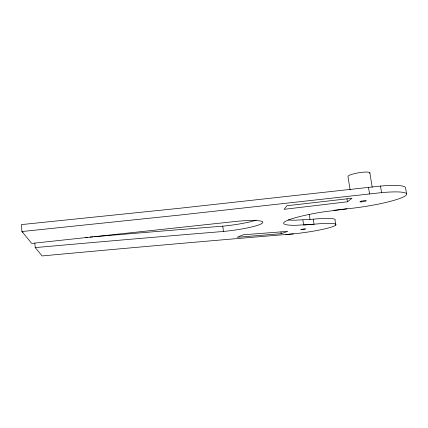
<?xml version="1.0" encoding="UTF-8"?>
<svg xmlns="http://www.w3.org/2000/svg" width="428" height="428" viewBox="0 0 428 428"><rect width="100%" height="100%" fill="white"/><g stroke="black" fill="none" stroke-linecap="round" stroke-linejoin="round"><path stroke-width="0.64" d="M347.45 201.781L351.987 198.255L286.894 205.745L284.139 209.324L347.45 201.781L346.964 198.662M281.196 233.677L287.734 231.361L243.345 234.779L237.144 237.278L281.196 233.677L280.955 231.923M333.781 210.33L346.953 208.816A43.378 5.874 -8.9 0 0 402.994 197.148A43.378 5.874 -8.9 0 0 381.557 192.627L180.028 215.033L21.93 231.532L21.4 224.598L179.257 208.308L380.476 186.068A43.314 6.27 -9 0 1 405.525 187.651L406.6 193.921M346.953 208.816L321.407 212.176A46.727 5.66 -8.3 0 0 286.134 221.009A46.727 5.66 -8.3 0 0 295.443 225.326L314.034 224.219A32.849 3.574 -7.9 0 1 334.284 226.016A32.849 3.574 -7.9 0 1 293.389 233.881L285.786 234.512M293.389 233.881L261.412 236.534A1164.545 36.733 -6 0 0 42.094 255.933L35.208 247.598L34.855 243.12M23.026 232.217L21.93 231.532L31.758 243.425L236.952 221.319A33.207 4.296 -7.2 0 1 262.129 223.314A33.207 4.296 -7.2 0 1 223.432 231.462L204.129 233.046A1268.073 42.003 -5.9 0 0 35.208 247.598M256.158 220.147A33.159 4.585 -7.2 0 1 222.769 226.171L203.487 227.701A1266.714 44.865 -5.8 0 0 94.01 236.743M335.761 225.075L335.028 220.276A32.812 3.815 -7.9 0 0 313.291 219.19L294.715 220.217A46.663 6.04 -8.4 0 1 288.178 219.917M380.476 186.068L381.557 192.627M369.856 172.757L372.221 187.271M368.513 187.427L369.578 193.991M350.093 189.797L348.039 176.737A11.128 1.947 -9.5 0 1 359.103 172.714A11.128 1.947 -9.5 0 1 369.765 173.286M313.291 219.19L314.034 224.219L303.629 225.037L302.896 219.976M309.251 214.193L310.027 219.484M222.769 226.171L223.432 231.462M85.333 237.481A1266.714 44.865 -5.8 0 1 87.339 237.31M90.014 237.085A1266.714 44.865 -5.8 0 1 92.678 236.855M300.879 229.526C304.426 230.194 309.332 227.562 300.879 229.526M361.109 201.904A3.247 0.439 -8.9 0 0 366.298 200.828A3.247 0.439 -8.9 0 0 361.986 201.01A3.247 0.439 -8.9 0 0 361.109 201.904"/></g></svg>
